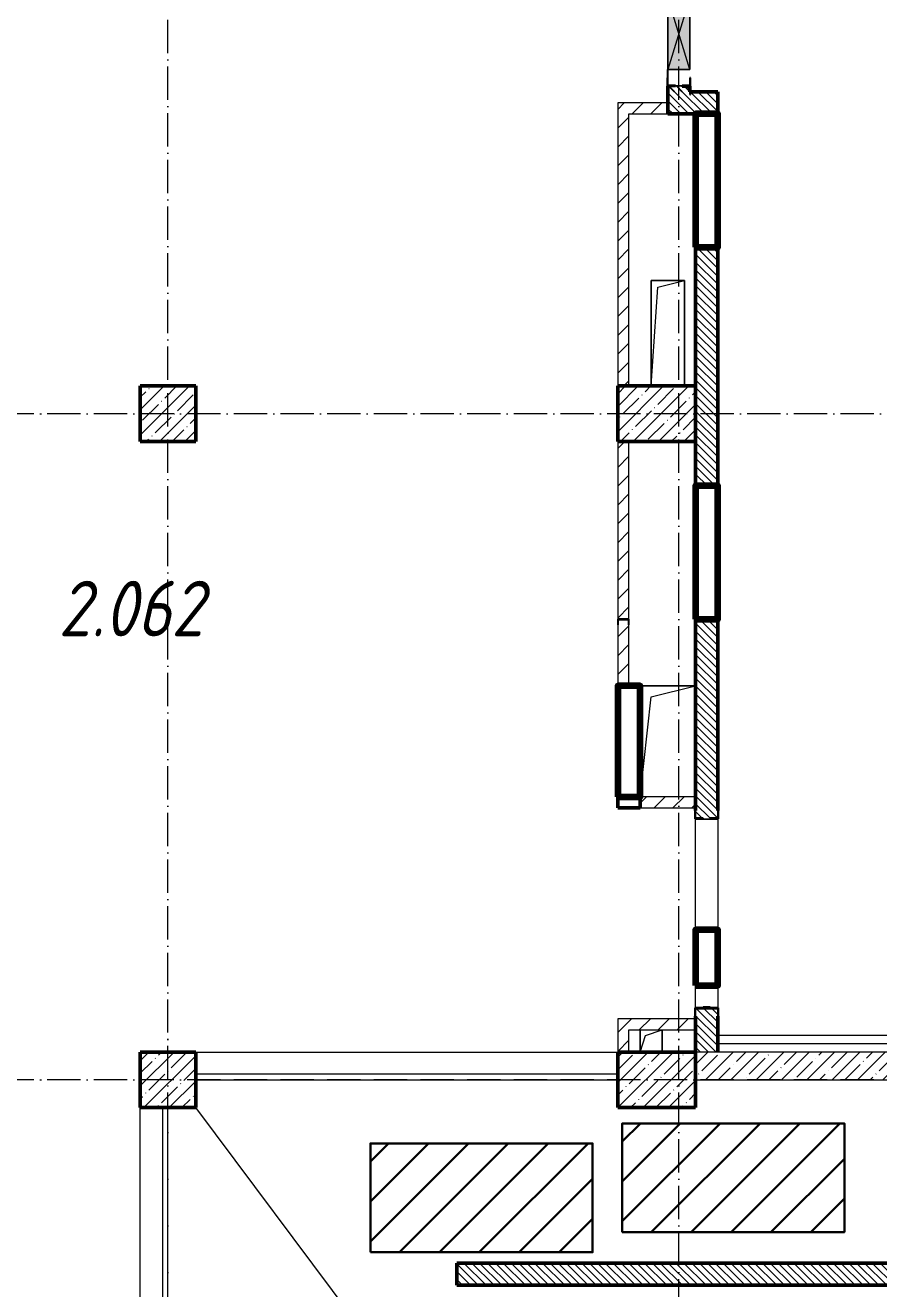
# Model space of a CAD drawing. Header units: millimetres. Extents: x -356862 to 418287, y 0 to 839748.
# Drawn here: x -7027 to 658, y 489616 to 500996 of the extents above; entities that cross this region are included whole.
import ezdxf

# ---------------------------------------------------------------- set-up
doc = ezdxf.new("R2010")
doc.units = ezdxf.units.MM
doc.linetypes.add('50_200_ШТРИХ_1Т_ш5_п1_п1_', pattern=[700, 500, -100, 0, -100])
for name, color, linetype, lineweight in [('0) строит. леса', 20, 'Continuous', 30), ('9.7) Заделка 956 шт', 6, 'Continuous', 158), ('A-DETL-____-OTLN-4', 7, 'Continuous', 18), ('A-DETL-GENF-OTLN', 7, 'Continuous', 9), ('A-FLOR-____-OTLN', 7, 'Continuous', 9), ('A-GENM-____-MCUT', 7, 'Continuous', 25), ('A-GENM-____-OTLN', 7, 'Continuous', 9), ('A-GENM-____-OTLN-1', 7, 'Continuous', 25), ('A-GLAZ-____-OTLN', 7, 'Continuous', 9), ('A-WALL-____-MCUT-1', 7, 'Continuous', 9), ('A-WALL-____-MCUT-2', 7, 'Continuous', 50), ('A-WALL-____-PATT-1', 7, 'Continuous', 9), ('A-WALL-FNSH-MCUT-1', 7, 'Continuous', 9), ('I-WALL-____-OTLN', 7, 'Continuous', 9), ('S-COLS-____-MCUT', 7, 'Continuous', 50), ('S-COLS-____-OTLN', 7, 'Continuous', 9), ('S-GRID-____-OTLN-1', 7, '50_200_ШТРИХ_1Т_ш5_п1_п1_', 9), ('Марки помещений', 7, 'Continuous', 9)]:
    doc.layers.add(name, color=color, linetype=linetype, lineweight=lineweight)
doc.styles.add('ISOCPEUR_I_3', font='isocpeui.ttf', dxfattribs={"width": 0.85, "height": 2.2})
pattern_1 = [(135, (-15591.663, 459015.94), (-35.35534, -35.35534), [])]
pattern_2 = [(45, (-15591.66, 459015.94), (-84.8528, 84.8528), [])]

# ---------------------------------------------------------------- blocks, each defined once
blk = doc.blocks.new('BSC_Колонна _Прямоугольная - 500х500-25976076-АР1_План отверстий 2 этажа в осях 1-64_А-ГГ')
at = {"layer": 'S-COLS-____-OTLN'}
h = blk.add_hatch(dxfattribs=at)
h.set_pattern_fill('FP_26', color=256, style=0, pattern_type=2)
h.set_pattern_definition([(45, (-9850, -32481.04), (-114.04925, 114.04925), []), (45, (-9735.95, -32481.04), (-114.04925, 114.04925), [201.613, -40.323, 3.353, -36.97])])
h.paths.add_polyline_path([(-250, -250), (250, -250), (250, 250), (-250, 250)], flags=0)
at = {"layer": 'S-COLS-____-MCUT'}
for p, q in [((250, 250), (-250, 250)), ((-250, 250), (-250, -250)), ((250, -250), (250, 250)), ((-250, -250), (250, -250))]:
    blk.add_line(p, q, dxfattribs=at)
blk = doc.blocks.new('BSC_Колонна _Прямоугольная - 500х700-V4-АР1_План отверстий 2 этажа в осях 1-64_А-ГГ')
at = {"layer": 'S-COLS-____-OTLN'}
h = blk.add_hatch(dxfattribs=at)
h.set_pattern_fill('FP_30', color=256, style=0, pattern_type=2)
h.set_pattern_definition([(315, (-32481.04, 14250), (114.04925, 114.04925), []), (315, (-32481.04, 14135.95), (114.04925, 114.04925), [201.613, -40.323, 3.353, -36.97])])
h.paths.add_polyline_path([(-250, 350), (-250, -350), (250, -350), (250, 350)], flags=0)
at = {"layer": 'S-COLS-____-MCUT'}
for p, q in [((250, 350), (-250, 350)), ((-250, 350), (-250, -350)), ((250, -350), (250, 350)), ((-250, -350), (250, -350))]:
    blk.add_line(p, q, dxfattribs=at)
blk = doc.blocks.new('BSC_Колонна _Прямоугольная - 500х500-V74-АР1_План отверстий 2 этажа в осях 1-64_А-ГГ')
at = {"layer": 'S-COLS-____-OTLN'}
h = blk.add_hatch(dxfattribs=at)
h.set_pattern_fill('FP_103', color=256, style=0, pattern_type=2)
h.set_pattern_definition([(45, (-9850, -38481.04), (-114.04925, 114.04925), []), (45, (-9735.95, -38481.04), (-114.04925, 114.04925), [201.613, -40.323, 3.353, -36.97])])
h.paths.add_polyline_path([(-250, -250), (250, -250), (250, 250), (-250, 250)], flags=0)
at = {"layer": 'S-COLS-____-MCUT'}
for p, q in [((250, 250), (-250, 250)), ((-250, 250), (-250, -250)), ((250, -250), (250, 250)), ((-250, -250), (250, -250))]:
    blk.add_line(p, q, dxfattribs=at)
blk = doc.blocks.new('BSC_Колонна _Прямоугольная - 500х700-V109-АР1_План отверстий 2 этажа в осях 1-64_А-ГГ')
at = {"layer": 'S-COLS-____-OTLN'}
h = blk.add_hatch(dxfattribs=at)
h.set_pattern_fill('FP_138', color=256, style=0, pattern_type=2)
h.set_pattern_definition([(315, (-38481.04, 14250), (114.04925, 114.04925), []), (315, (-38481.04, 14135.95), (114.04925, 114.04925), [201.613, -40.323, 3.353, -36.97])])
h.paths.add_polyline_path([(-250, -350), (250, -350), (250, 350), (-250, 350), (-250, 124)], flags=0)
at = {"layer": 'S-COLS-____-MCUT'}
for p, q in [((250, 350), (-250, 350)), ((-250, 350), (-250, -350)), ((250, -350), (250, 350)), ((-250, -350), (250, -350))]:
    blk.add_line(p, q, dxfattribs=at)
blk = doc.blocks.new('154_Стойка_СКБ_Уголок - СМ-2480_200-28346303-АР1_План отверстий 2 этажа в осях 1-64_А-ГГ')
at = {"layer": 'A-GENM-____-MCUT'}
for p, q in [((125, 156), (125, 81)), ((200, 156), (125, 156)), ((131, 81), (131, 150)), ((131, 150), (200, 150)), ((200, 150), (200, 156)), ((125, 81), (131, 81)), ((131, 19), (125, 19)), ((125, 19), (125, -56)), ((131, -50), (131, 19)), ((125, -56), (200, -56)), ((200, -50), (131, -50)), ((200, -56), (200, -50))]:
    blk.add_line(p, q, dxfattribs=at)
blk = doc.blocks.new('Стойка_Влож_Полоса боковая - Полоса-28213942-АР1_План отверстий 2 этажа в осях 1-64_А-ГГ')
at = {"layer": 'A-GENM-____-OTLN'}
for p, q in [((-5, 60), (0, 60)), ((-5, -60), (-5, 60)), ((0, 31), (0, -31)), ((0, -60), (-5, -60))]:
    blk.add_line(p, q, dxfattribs=at)
blk = doc.blocks.new('Фахверк_СКБ_Уголок - 200_3960-28268576-АР1_План отверстий 2 этажа в осях 1-64_А-ГГ')
at = {"layer": 'A-GENM-____-MCUT'}
for p, q in [((200, 156), (125, 156)), ((125, 156), (125, 81)), ((131, 81), (131, 150)), ((131, 150), (200, 150)), ((200, 150), (200, 156)), ((125, 81), (131, 81)), ((131, 19), (125, 19)), ((125, 19), (125, -56)), ((131, -50), (131, 19)), ((125, -56), (200, -56)), ((200, -50), (131, -50)), ((200, -56), (200, -50))]:
    blk.add_line(p, q, dxfattribs=at)
blk = doc.blocks.new('154_Стойка_СКБ_Уголок - СМ-2480_200-28447058-АР1_План отверстий 2 этажа в осях 1-64_А-ГГ')
at = {"layer": 'A-GENM-____-MCUT'}
for p, q in [((125, 156), (125, 81)), ((200, 156), (125, 156)), ((131, 81), (131, 150)), ((131, 150), (200, 150)), ((200, 150), (200, 156)), ((125, 81), (131, 81)), ((131, 19), (125, 19)), ((125, 19), (125, -56)), ((131, -50), (131, 19)), ((125, -56), (200, -56)), ((200, -50), (131, -50)), ((200, -56), (200, -50))]:
    blk.add_line(p, q, dxfattribs=at)
blk = doc.blocks.new('Стойка_Влож_Полоса боковая - Полоса-28346330-АР1_План отверстий 2 этажа в осях 1-64_А-ГГ')
at = {"layer": 'A-GENM-____-OTLN'}
for p, q in [((-5, -31), (-5, 31)), ((0, 31), (0, -31))]:
    blk.add_line(p, q, dxfattribs=at)
blk = doc.blocks.new('Стойка_Влож_Уголок - Уголок-28346305-АР1_План отверстий 2 этажа в осях 1-64_А-ГГ')
at = {"layer": 'A-GENM-____-MCUT'}
for p, q in [((75, 75), (0, 75)), ((0, 0), (6, 0)), ((6, 69), (75, 69)), ((6, 0), (6, 69)), ((75, 69), (75, 75))]:
    blk.add_line(p, q, dxfattribs=at)
blk = doc.blocks.new('154_Фахверк_СКБ_Швеллер - Тип_100_3960-28318856-АР1_План отверстий 2 этажа в осях 1-64_А-ГГ')
at = {"layer": 'A-GENM-____-MCUT'}
for p, q in [((175, 50), (125, 50)), ((125, 50), (125, -50)), ((128, 47), (175, 47)), ((128, -47), (128, 47)), ((175, 47), (175, 50)), ((125, -50), (175, -50)), ((175, -47), (128, -47)), ((175, -50), (175, -47))]:
    blk.add_line(p, q, dxfattribs=at)
blk = doc.blocks.new('AR_Отверстие прямоугольное _в плите_ - AR_Отверстие прямоугольное _в плите_-30553070-АР1_План отверстий 2 этажа в осях 1-64_А-ГГ')
at = {"layer": 'A-GENM-____-OTLN'}
for p, q in [((150, 475), (-150, 475)), ((-150, 475), (-150, -475)), ((-90, 415), (150, 475)), ((150, -475), (150, 475)), ((-150, -475), (-90, 415))]:
    blk.add_line(p, q, dxfattribs=at)
blk = doc.blocks.new('AR_Отверстие прямоугольное _в плите_ - AR_Отверстие прямоугольное _в плите_-V190-АР1_План отверстий 2 этажа в осях 1-64_А-ГГ')
at = {"layer": 'A-GENM-____-OTLN'}
for p, q in [((-100, 100), (-100, -100)), ((-100, -100), (-50, 50)), ((-50, 50), (100, 100)), ((100, -100), (100, 100))]:
    blk.add_line(p, q, dxfattribs=at)
blk = doc.blocks.new('AR_Отверстие прямоугольное _в плите_ - AR_Отверстие прямоугольное _в плите_-V191-АР1_План отверстий 2 этажа в осях 1-64_А-ГГ')
at = {"layer": 'A-GENM-____-OTLN'}
for p, q in [((250, 500), (-250, 500)), ((-250, 500), (-250, -500)), ((-150, 400), (250, 500)), ((-250, -500), (-150, 400))]:
    blk.add_line(p, q, dxfattribs=at)
blk = doc.blocks.new('AR_Отверстие прямоугольное _в стене__БезПР - AR_Отверстие прямоугольное _в стене__БезПР-36788778-АР1_План отверстий 2 этажа в осях 1-64_А-ГГ')
at = {"layer": 'A-GLAZ-____-OTLN'}
blk.add_hatch(color=256, dxfattribs=at).paths.add_polyline_path([(325, -100), (325, 100), (-325, 100), (-325, -100), (-110, -100)], flags=0)
at = {"layer": 'A-DETL-GENF-OTLN'}
for p, q in [((-325, -100), (-325, 100)), ((-325, 100), (325, 100)), ((325, 100), (-325, -100)), ((-325, 100), (325, -100)), ((325, 100), (-325, 100)), ((-325, 100), (-325, -100)), ((325, 100), (325, -100)), ((325, -100), (325, 100)), ((325, -100), (-325, -100)), ((-325, -100), (325, -100))]:
    blk.add_line(p, q, dxfattribs=at)
at = {"layer": 'A-GLAZ-____-OTLN'}
blk.add_line((325, 100), (-325, 100), dxfattribs=at)
blk = doc.blocks.new('BSC_Колонна _Прямоугольная1 - 200х100 _металл_-35191705-АР1_План отверстий 2 этажа в осях 1-64_А-ГГ')
at = {"layer": 'S-COLS-____-MCUT'}
for p, q in [((100, 50), (-100, 50)), ((-100, 50), (-100, -50)), ((100, -50), (100, 50)), ((-100, -50), (0, -50))]:
    blk.add_line(p, q, dxfattribs=at)
blk = doc.blocks.new('2этаж')
at = {"layer": 'S-GRID-____-OTLN-1', "color": 251, "ltscale": 0.6, "true_color": 0x636466}
for p, q in [((-5741.7, 454533.3), (-5741.7, 508896.9)), ((-1141.7, 454533.3), (-1141.7, 508896.9)), ((11116.1, 497497), (-20260.4, 497497)), ((11116.1, 491497), (-20260.4, 491497))]:
    blk.add_line(p, q, dxfattribs=at)

msp = doc.modelspace()

# ---------------------------------------------------------------- hatches: boundary and pattern name
h = msp.add_hatch()
h.set_pattern_fill('FP_6', color=256, style=0, pattern_type=2)
h.set_pattern_definition(pattern_1)
h.paths.add_polyline_path([(-1201.6634, 500396.983), (-1041.6634, 500396.983), (-1041.6634, 500446.983), (-1241.6634, 500446.983), (-1241.6634, 500396.983)], flags=0)
h.paths.add_polyline_path([(-1110.6634, 501346.983), (-1110.6634, 501352.983), (-1041.6634, 501352.983), (-1041.6634, 502846.983), (-1241.6634, 502846.983), (-1240.8634, 501352.983), (-1172.6634, 501352.983), (-1172.6634, 501346.983)], flags=0)
at = {"layer": '0) строит. леса'}
h = msp.add_hatch(dxfattribs=at)
h.set_pattern_fill('ANSI31', color=256, scale=80)
h.set_pattern_definition([(45, (-1211.6, 636143.88), (-179.60512, 179.60512), [])])
h.paths.add_polyline_path([(-1651.8392, 490125.3809), (348.1608, 490125.3809), (348.1608, 491105.3809), (-1651.8392, 491105.3809)])
h = msp.add_hatch(dxfattribs=at)
h.set_pattern_fill('ANSI31', color=256, scale=80)
h.set_pattern_definition([(45, (-3478.6, 635963.06), (-179.60512, 179.60512), [])])
h.paths.add_polyline_path([(-3918.8334, 489944.5631), (-1918.8334, 489944.5631), (-1918.8334, 490924.5631), (-3918.8334, 490924.5631)])
at = {"layer": 'A-WALL-____-PATT-1'}
h = msp.add_hatch(dxfattribs=at)
h.set_pattern_fill('FP_6', color=256, style=0, pattern_type=2)
h.set_pattern_definition(pattern_1)
h.paths.add_polyline_path([(-991.6634, 500196.983), (-791.6634, 500196.983), (-791.6634, 500396.983), (-1241.6634, 500396.983), (-1241.6634, 500196.983)], flags=0)
h = msp.add_hatch(dxfattribs=at)
h.set_pattern_fill('FP_4', color=256, style=0, pattern_type=2)
h.set_pattern_definition(pattern_2)
h.paths.add_polyline_path([(-1691.6634, 497746.983), (-1591.6634, 497746.983), (-1591.6634, 500296.983), (-1691.6634, 500296.983)], flags=0)
h = msp.add_hatch(dxfattribs=at)
h.set_pattern_fill('FP_4', color=256, style=0, pattern_type=2)
h.set_pattern_definition(pattern_2)
h.paths.add_polyline_path([(-1241.6634, 500196.983), (-1241.6634, 500296.983), (-1591.6634, 500296.983), (-1591.6634, 500196.983), (-1465.6387, 500196.983)], flags=0)
h = msp.add_hatch(dxfattribs=at)
h.set_pattern_fill('FP_6', color=256, style=0, pattern_type=2)
h.set_pattern_definition(pattern_1)
h.paths.add_polyline_path([(-991.6634, 491746.983), (-791.6634, 491746.983), (-791.6634, 492140.983), (-860.6634, 492140.983), (-860.6634, 492146.983), (-922.6634, 492146.983), (-922.6634, 492140.983), (-991.6634, 492140.983), (-991.6634, 492071.983)], flags=0)
h.paths.add_polyline_path([(-860.6634, 493846.983), (-860.6634, 493852.983), (-791.6634, 493852.983), (-791.6634, 495646.983), (-991.6634, 495646.983), (-991.4744, 493852.983), (-922.6634, 493852.983), (-922.6634, 493846.983)], flags=0)
h.paths.add_polyline_path([(-791.6634, 496846.983), (-791.6634, 498996.983), (-991.6634, 498996.983), (-991.6634, 496846.983), (-897.1752, 496846.983)], flags=0)
h = msp.add_hatch(dxfattribs=at)
h.set_pattern_fill('FP_4', color=256, style=0, pattern_type=2)
h.set_pattern_definition(pattern_2)
h.paths.add_polyline_path([(-1691.6634, 495046.983), (-1591.6634, 495046.983), (-1591.6634, 495596.983), (-1594.6634, 495596.983), (-1594.6634, 495643.983), (-1688.6634, 495643.983), (-1688.6634, 495596.983), (-1691.6634, 495596.983)], flags=0)
h.paths.add_polyline_path([(-1591.6634, 495646.983), (-1591.6634, 497246.983), (-1691.6634, 497246.983), (-1691.6634, 495646.983), (-1594.6634, 495646.983)], flags=0)
h = msp.add_hatch(dxfattribs=at)
h.set_pattern_fill('FP_4', color=256, style=0, pattern_type=2)
h.set_pattern_definition(pattern_2)
h.paths.add_polyline_path([(-991.6634, 493946.983), (-991.6634, 494046.983), (-1491.6634, 494046.983), (-1491.6634, 493946.983), (-1465.6387, 493946.983)], flags=0)
h = msp.add_hatch(dxfattribs=at)
h.set_pattern_fill('FP_4', color=256, style=0, pattern_type=2)
h.set_pattern_definition(pattern_2)
h.paths.add_polyline_path([(-1591.6634, 491746.983), (-1591.6634, 492046.983), (-1691.6634, 492046.983), (-1691.6634, 491746.983)], flags=0)
h = msp.add_hatch(dxfattribs=at)
h.set_pattern_fill('FP_4', color=256, style=0, pattern_type=2)
h.set_pattern_definition(pattern_2)
h.paths.add_polyline_path([(-991.6634, 491946.983), (-991.6634, 492046.983), (-1591.6634, 492046.983), (-1591.6634, 491946.983), (-1465.6387, 491946.983)], flags=0)
h = msp.add_hatch(dxfattribs=at)
h.set_pattern_fill('FP_25', color=256, style=0, pattern_type=2)
h.set_pattern_definition([(45, (-15591.66, 459015.94), (-114.04925, 114.04925), []), (45, (-15477.61, 459015.94), (-114.04925, 114.04925), [201.612, -40.322, 3.353, -36.97])])
h.paths.add_polyline_path([(7258.3366, 491496.983), (7258.3366, 491746.983), (-991.6634, 491746.983), (-991.6634, 491496.983), (5604.2185, 491496.983)], flags=0)
h = msp.add_hatch(dxfattribs=at)
h.set_pattern_fill('FP_6', color=256, style=0, pattern_type=2)
h.set_pattern_definition(pattern_1)
h.paths.add_polyline_path([(6158.3366, 489646.983), (6158.3366, 489846.983), (-3141.6634, 489846.983), (-3141.6634, 489646.983), (5604.2185, 489646.983)], flags=0)

# ---------------------------------------------------------------- linework, layer by layer
msp.add_line((-1241.6634, 500521.983), (-1241.6634, 500596.983))
at = {"layer": '0) строит. леса'}
for points in [[(-1651.8392, 490125.3809), (348.1608, 490125.3809), (348.1608, 491105.3809), (-1651.8392, 491105.3809)], [(-3918.8334, 489944.5631), (-1918.8334, 489944.5631), (-1918.8334, 490924.5631), (-3918.8334, 490924.5631)]]:
    msp.add_lwpolyline(points, close=True, dxfattribs=at)
at = {"layer": '9.7) Заделка 956 шт'}
for points in [[(-991.6634, 498996.983), (-791.6634, 498996.983), (-791.6634, 500196.983), (-991.6634, 500196.983)], [(-991.6634, 495646.983), (-791.6634, 495646.983), (-791.6634, 496846.983), (-991.6634, 496846.983)], [(-1691.6634, 494046.983), (-1491.6634, 494046.983), (-1491.6634, 495046.983), (-1691.6634, 495046.983)], [(-991.6634, 492346.983), (-791.6634, 492346.983), (-791.6634, 492846.983), (-991.6634, 492846.983)]]:
    msp.add_lwpolyline(points, close=True, dxfattribs=at)
at = {"layer": 'A-DETL-____-OTLN-4'}
for p, q in [((6958.3366, 491896.983), (-791.6634, 491896.983)), ((6883.3366, 491821.983), (-791.6634, 491821.983)), ((-1378.3489, 485746.983), (-5491.6634, 491246.983))]:
    msp.add_line(p, q, dxfattribs=at)
at = {"layer": 'A-FLOR-____-OTLN'}
for p, q in [((-1391.6634, 498696.983), (-1091.6634, 498696.983)), ((-1391.6634, 497746.983), (-1391.6634, 498696.983)), ((-1091.6634, 498696.983), (-1091.6634, 497746.983)), ((-1491.6634, 495046.983), (-991.6634, 495046.983)), ((-1491.6634, 494046.983), (-1491.6634, 495046.983)), ((-1491.6634, 491746.983), (-1491.6634, 491946.983)), ((-1291.6634, 491946.983), (-1291.6634, 491746.983)), ((-5491.6634, 491496.983), (-1691.6634, 491496.983)), ((-5741.6634, 485746.983), (-5741.6634, 491246.983))]:
    msp.add_line(p, q, dxfattribs=at)
at = {"layer": 'A-WALL-____-MCUT-1'}
for p, q in [((7258.3366, 491746.983), (-991.6634, 491746.983)), ((-991.6634, 491496.983), (7258.3366, 491496.983))]:
    msp.add_line(p, q, dxfattribs=at)
at = {"layer": 'A-WALL-____-MCUT-2'}
for p, q in [((-1241.6634, 500446.983), (-1241.6634, 500196.983)), ((-1041.6634, 500396.983), (-1041.6634, 500446.983)), ((-791.6634, 500396.983), (-1041.6634, 500396.983)), ((-791.6634, 500196.983), (-791.6634, 500396.983)), ((-1241.6634, 500196.983), (-991.6634, 500196.983)), ((-991.6634, 498996.983), (-991.6634, 497746.983)), ((-791.6634, 496846.983), (-791.6634, 498996.983)), ((-991.6634, 497246.983), (-991.6634, 496846.983)), ((-991.6634, 495646.983), (-991.6634, 493921.983)), ((-791.6634, 493921.983), (-791.6634, 495646.983)), ((-860.6634, 492146.983), (-922.6634, 492146.983)), ((-991.6634, 492071.983), (-991.6634, 491746.983)), ((-791.6634, 491746.983), (-791.6634, 492071.983)), ((6158.3366, 489846.983), (-3141.6634, 489846.983)), ((-3141.6634, 489846.983), (-3141.6634, 489646.983)), ((-3141.6634, 489646.983), (6158.3366, 489646.983))]:
    msp.add_line(p, q, dxfattribs=at)
at = {"layer": 'A-WALL-FNSH-MCUT-1'}
for p, q in [((-1691.6634, 500296.983), (-1691.6634, 497746.983)), ((-1241.6634, 500296.983), (-1691.6634, 500296.983)), ((-1591.6634, 497746.983), (-1591.6634, 500196.983)), ((-1591.6634, 500196.983), (-1241.6634, 500196.983)), ((-1691.6634, 497246.983), (-1691.6634, 495646.983)), ((-1591.6634, 495646.983), (-1591.6634, 497246.983)), ((-1691.6634, 495596.983), (-1691.6634, 495046.983)), ((-1591.6634, 495046.983), (-1591.6634, 495596.983)), ((-991.6634, 494046.983), (-1491.6634, 494046.983)), ((-991.6634, 493946.983), (-991.6634, 494046.983)), ((-1491.6634, 493946.983), (-991.6634, 493946.983)), ((-991.6634, 492046.983), (-1691.6634, 492046.983)), ((-1691.6634, 492046.983), (-1691.6634, 491746.983)), ((-1591.6634, 491946.983), (-991.6634, 491946.983)), ((-1591.6634, 491746.983), (-1591.6634, 491946.983))]:
    msp.add_line(p, q, dxfattribs=at)
at = {"layer": 'I-WALL-____-OTLN'}
for p, q in [((-991.6634, 492846.983), (-991.6634, 493846.983)), ((-791.6634, 493846.983), (-791.6634, 492846.983)), ((-991.6634, 492146.983), (-991.6634, 492346.983)), ((-791.6634, 492346.983), (-791.6634, 492146.983)), ((-5491.6634, 491746.983), (-1691.6634, 491746.983)), ((-1691.6634, 491546.983), (-5491.6634, 491546.983)), ((-5991.6634, 485746.983), (-5991.6634, 491246.983)), ((-5791.6634, 491246.983), (-5791.6634, 485746.983))]:
    msp.add_line(p, q, dxfattribs=at)
at = {"layer": 'S-GRID-____-OTLN-1', "color": 251, "ltscale": 0.6, "true_color": 0x636466}
for p, q in [((-5741.6634, 454533.3346), (-5741.6634, 508896.9006)), ((-5741.6634, 454533.3346), (-5741.6634, 508896.9006)), ((-1141.6634, 454533.3346), (-1141.6634, 508896.9006)), ((-1141.6634, 454533.3346), (-1141.6634, 508896.9006)), ((11116.0758, 497496.983), (-20260.4336, 497496.983)), ((11116.0758, 497496.983), (-20260.4336, 497496.983)), ((11116.0758, 491496.983), (-20260.4336, 491496.983)), ((11116.0758, 491496.983), (-20260.4336, 491496.983))]:
    msp.add_line(p, q, dxfattribs=at)

# ---------------------------------------------------------------- block references
at = {"color": 18, "true_color": 0x000000}
msp.add_blockref('2этаж', (0, 0), dxfattribs=at)
for name, p, rotation in [('AR_Отверстие прямоугольное _в стене__БезПР - AR_Отверстие прямоугольное _в стене__БезПР-36788778-АР1_План отверстий 2 этажа в осях 1-64_А-ГГ', (-1141.6634, 500921.983), 270.0000000000007), ('154_Стойка_СКБ_Уголок - СМ-2480_200-28447058-АР1_План отверстий 2 этажа в осях 1-64_А-ГГ', (-1091.6634, 500321.983), 90.00000000000071)]:
    msp.add_blockref(name, p, dxfattribs=dict(rotation=rotation))
at = {"layer": 'A-GENM-____-OTLN'}
for name, p, rotation in [('Стойка_Влож_Полоса боковая - Полоса-28346330-АР1_План отверстий 2 этажа в осях 1-64_А-ГГ', (-1141.6634, 500446.983), 270.0000000000007), ('Стойка_Влож_Уголок - Уголок-28346305-АР1_План отверстий 2 этажа в осях 1-64_А-ГГ', (-1110.6634, 500446.983), 270.0000000000007), ('Стойка_Влож_Полоса боковая - Полоса-28213942-АР1_План отверстий 2 этажа в осях 1-64_А-ГГ', (-891.6634, 493846.983), 90.00000000000072)]:
    msp.add_blockref(name, p, dxfattribs=dict(at, rotation=rotation))
for name, p in [('AR_Отверстие прямоугольное _в плите_ - AR_Отверстие прямоугольное _в плите_-30553070-АР1_План отверстий 2 этажа в осях 1-64_А-ГГ', (-1241.6634, 498221.983)), ('AR_Отверстие прямоугольное _в плите_ - AR_Отверстие прямоугольное _в плите_-V191-АР1_План отверстий 2 этажа в осях 1-64_А-ГГ', (-1241.6634, 494546.983)), ('AR_Отверстие прямоугольное _в плите_ - AR_Отверстие прямоугольное _в плите_-V190-АР1_План отверстий 2 этажа в осях 1-64_А-ГГ', (-1391.6634, 491846.983))]:
    msp.add_blockref(name, p, dxfattribs=at)
at = {"layer": 'A-GENM-____-OTLN-1'}
for name, p, rotation in [('154_Фахверк_СКБ_Швеллер - Тип_100_3960-28318856-АР1_План отверстий 2 этажа в осях 1-64_А-ГГ', (-1641.6634, 495771.983), 269.9999999999999), ('154_Стойка_СКБ_Уголок - СМ-2480_200-28346303-АР1_План отверстий 2 этажа в осях 1-64_А-ГГ', (-841.6634, 493721.983), 90.00000000000071), ('Фахверк_СКБ_Уголок - 200_3960-28268576-АР1_План отверстий 2 этажа в осях 1-64_А-ГГ', (-941.6634, 492271.983), 270.0000000000007)]:
    msp.add_blockref(name, p, dxfattribs=dict(at, rotation=rotation))
at = {"layer": 'S-COLS-____-OTLN'}
for name, p in [('BSC_Колонна _Прямоугольная - 500х500-V74-АР1_План отверстий 2 этажа в осях 1-64_А-ГГ', (-5741.6634, 497496.983)), ('BSC_Колонна _Прямоугольная - 500х500-25976076-АР1_План отверстий 2 этажа в осях 1-64_А-ГГ', (-5741.6634, 491496.983))]:
    msp.add_blockref(name, p, dxfattribs=at)
for name, p, rotation in [('BSC_Колонна _Прямоугольная - 500х700-V109-АР1_План отверстий 2 этажа в осях 1-64_А-ГГ', (-1341.6634, 497496.983), 89.9999999999999), ('BSC_Колонна _Прямоугольная1 - 200х100 _металл_-35191705-АР1_План отверстий 2 этажа в осях 1-64_А-ГГ', (-1591.6634, 493996.983), 180), ('BSC_Колонна _Прямоугольная - 500х700-V4-АР1_План отверстий 2 этажа в осях 1-64_А-ГГ', (-1341.6634, 491496.983), 89.9999999999999)]:
    msp.add_blockref(name, p, dxfattribs=dict(at, rotation=rotation))

# ---------------------------------------------------------------- texts
at = {"layer": 'Марки помещений', "insert": (-6728.5562, 495992.1723), "char_height": 500, "width": 785.65375, "attachment_point": 1, "style": 'ISOCPEUR_I_3'}
msp.add_mtext('2.062', dxfattribs=at)

doc.saveas('drawing.dxf')
